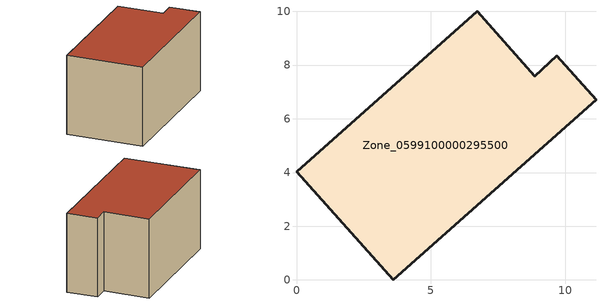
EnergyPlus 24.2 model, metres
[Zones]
Zone_0599100000295500
 floor ground (C_G): 3.6,0 0,4.02 6.72,10.01 8.87,7.59 9.69,8.34 11.15,6.7 z0
 wall outside (C_F): 3.6,0 11.15,6.7 9.69,8.34 8.87,7.59 6.72,10.01 0,4.02 3.6,0 z0:5.65
 roof outside (C_R): 0,4.02 3.6,0 11.15,6.7 9.69,8.34 8.87,7.59 6.72,10.01 z5.65
[BUILDING]
Pand.0599100000295500: North Axis=0; Terrain=City; Loads Convergence Tolerance Value=0.04; Temperature Convergence Tolerance Value=0.4; Solar Distribution=FullExterior; Maximum Number of Warmup Days=25; Minimum Number of Warmup Days=1
[Site:Location]
Rotterdam.The.Hague.AP_ZH_NLD Design_Conditions: Latitude=51.96; Longitude=4.45; Time Zone=1; Elevation=-4.5
[SITE:GROUNDTEMPERATURE:BUILDINGSURFACE]
18, 18, 18, 18, 18, 18, 18, 18, 18, 18, 18, 18
[MATERIAL] Thermal Absorptance=0.9; Solar Absorptance=0.7; Visible Absorptance=0.7
Name | Roughness | Thickness | Conductivity | Density | Specific Heat
G.TI.1975-1991 | MediumSmooth | 0.15 | 0.288461 | 540 | 1210
F.TI.1975-1991 | Rough | 0.3 | 0.230769 | 1920 | 840
R.TI.1975-1991 | MediumRough | 0.2 | 0.153846 | 1500 | 1000
[CONSTRUCTION]
C_G: G.TI.1975-1991
C_F: F.TI.1975-1991
C_R: R.TI.1975-1991
[ZONE]
Zone_0599100000295500: Type=1; Multiplier=1; Ceiling Height=Autocalculate; Volume=Autocalculate; Floor Area=autocalculate; Part of Total Floor Area=Yes
[ZONEINFILTRATION:DESIGNFLOWRATE]
Infil_Zone_0599100000295500: Zone or ZoneList or Space or SpaceList=Zone_0599100000295500; Schedule=AlwaysOn; Design Flow Rate Calculation Method=Flow/Area; Flow Rate per Floor Area=0.003; Constant Term Coefficient=1; Temperature Term Coefficient=0; Velocity Term Coefficient=0; Velocity Squared Term Coefficient=0
[HVACTEMPLATE:ZONE:IDEALLOADSAIRSYSTEM]
Zone_0599100000295500: Maximum Heating Supply Air Temperature=50; Minimum Cooling Supply Air Temperature=13; Maximum Heating Supply Air Humidity Ratio=0.0156; Minimum Cooling Supply Air Humidity Ratio=0.0077; Heating Limit=NoLimit; Cooling Limit=NoLimit; Dehumidification Control Type=ConstantSensibleHeatRatio; Cooling Sensible Heat Ratio=0.7; Dehumidification Setpoint=60; Humidification Control Type=None; Humidification Setpoint=30; Outdoor Air Method=None; Outdoor Air Flow Rate per Person=0.00944; Outdoor Air Flow Rate per Zone Floor Area=0; Outdoor Air Flow Rate per Zone=0; Demand Controlled Ventilation Type=None; Outdoor Air Economizer Type=NoEconomizer; Heat Recovery Type=None; Sensible Heat Recovery Effectiveness=0.7; Latent Heat Recovery Effectiveness=0.65
[ZONECONTROL:THERMOSTAT]
ThermostatControl_Zone_0599100000295500: Zone or ZoneList=Zone_0599100000295500; Control Type Schedule=DualSetpointControlType; Control 1=Thermostat_Zone_0599100000295500; Temperature Difference Between Cutout And Setpoint=0
[THERMOSTATSETPOINT:DUALSETPOINT]
Thermostat_Zone_0599100000295500: Heating Setpoint Temperature Schedule=HeatingSetpoint_Zone_0599100000295500; Cooling Setpoint Temperature Schedule=CoolingSetpoint_Zone_0599100000295500
[SCHEDULE:COMPACT]
HeatingSetpoint_Zone_0599100000295500: Through: 12/31, For: AllDays, Until: 24:00, 21
CoolingSetpoint_Zone_0599100000295500: Through: 12/31, For: AllDays, Until: 24:00, 24
DualSetpointControlType: Through: 12/31, For: AllDays, Until: 24:00, 4
AlwaysOn: Through: 12/31, For: AllDays, Until: 24:00, 1
